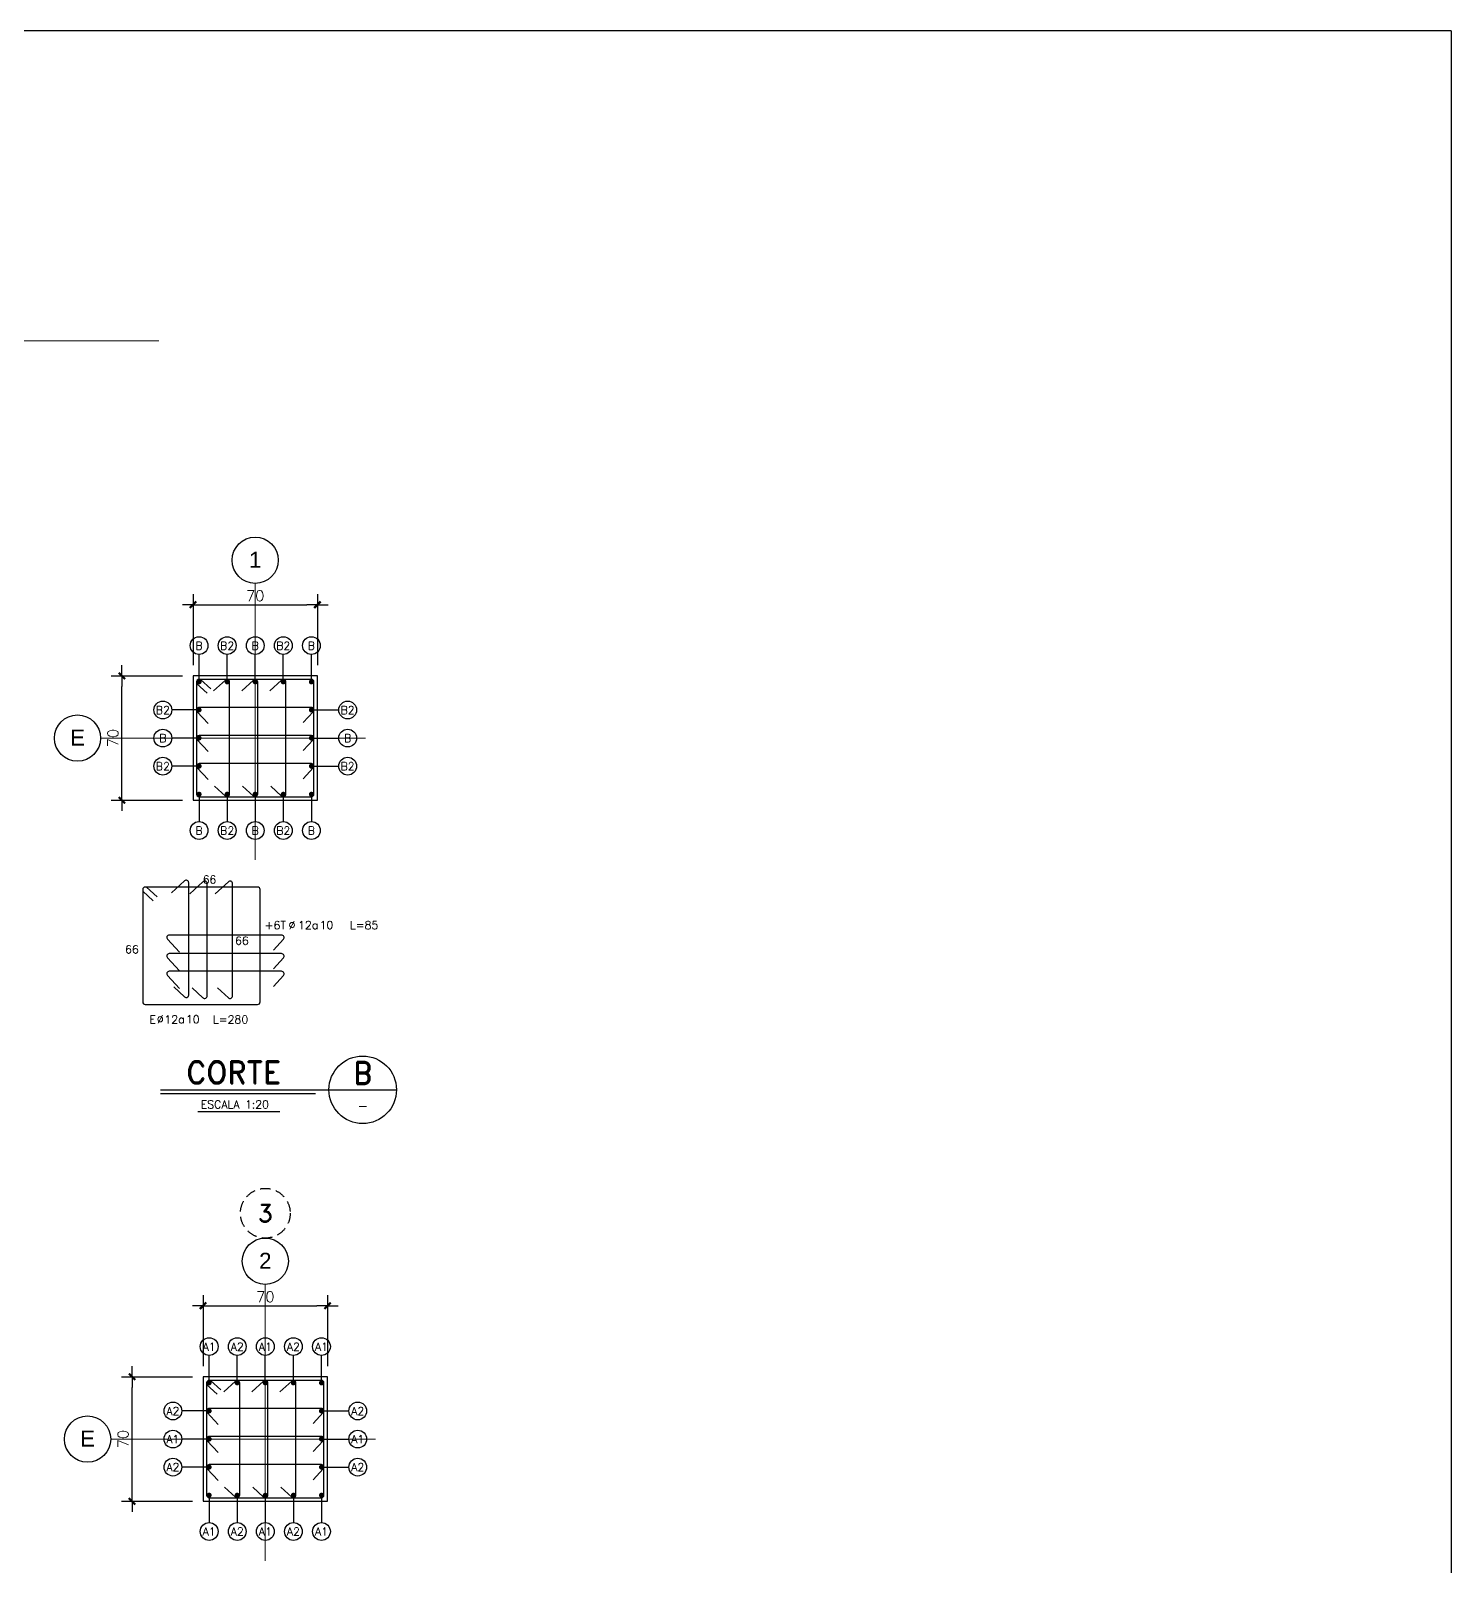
# Model space of a CAD drawing. Extents: x -9696 to 17719, y -11558 to 16829.
# Drawn here: x 3689 to 5687, y 1964 to 4123 of the extents above; entities that cross this region are included whole.
import ezdxf
from ezdxf.enums import TextEntityAlignment as Align

# ---------------------------------------------------------------- set-up
doc = ezdxf.new("R2010")
doc.units = 0
doc.header["$LTSCALE"] = 30
doc.header["$MEASUREMENT"] = 0
doc.linetypes.add("EJEE-E'$0$DASHED", pattern=[0.75, 0.5, -0.25])
doc.layers.get('0').update_dxf_attribs({"linetype": 'CONTINUOUS'})
for name, color, linetype in [("EJEE-E'$0$RL-CORTES", 5, 'CONTINUOUS'), ("EJEE-E'$0$RLA-CORTES", 5, 'CONTINUOUS'), ("EJEE-E'$0$RLA-FE", 7, 'CONTINUOUS'), ('RLA-FORMATO', 7, 'CONTINUOUS')]:
    doc.layers.add(name, color=color, linetype=linetype)
doc.layers.add("EJEE-E'$0$RLA-EJE", color=3, linetype='CONTINUOUS', lineweight=25)
doc.layers.add("EJEE-E'$0$RLA-NIVEL-1", color=1, linetype='CONTINUOUS', lineweight=9)
doc.styles.add("EJEE-E'$0$Arial_1", font='arial.ttf', dxfattribs={"height": 22.5})
doc.styles.add("EJEE-E'$0$RomanD", font='romand.shx', dxfattribs={"height": 31.5})
doc.styles.add("EJEE-E'$0$RomanS", font='romans.shx', dxfattribs={"height": 11.25})
doc.styles.add("EJEE-E'$0$SIETE50", font='ROMAND.SHX', dxfattribs={"height": 31.5})
doc.dimstyles.new("EJEE-E'$0$ING20", dxfattribs={"dimscale": 50, "dimtxt": 0.27, "dimasz": 0.3, "dimexe": 0.2, "dimexo": 1, "dimgap": 0.1, "dimtad": 1, "dimlfac": 0.4, "dimzin": 12, "dimdsep": 46, "dimtxsty": "EJEE-E'$0$RomanS", "dimblk1": "EJEE-E'$0$TICK1", "dimblk2": "EJEE-E'$0$TICK1", "dimsah": 1, "dimcen": 0.09, "dimse1": 1, "dimse2": 1, "dimclrd": 2, "dimclre": 4, "dimclrt": 3, "dimadec": 0, "dimazin": 0, "dimtfac": 1, "dimtix": 1, "dimtmove": 2, "dimatfit": 3, "dimldrblk": "EJEE-E'$0$TICK1", "dimfxl": 1, "dimtolj": 1, "dimtzin": 12, "dimarcsym": 0})

# ---------------------------------------------------------------- blocks, each defined once
blk = doc.blocks.new("EJEE-E'$0$TICK1")
at = {"color": 2}
for points in [[(0, 0), (-1, 0)], [(0, 0), (1, 0)]]:
    blk.add_lwpolyline(points, dxfattribs=at)
at = {"color": 2, "const_width": 0.2}
blk.add_lwpolyline([(-0.3, -0.3), (0.3, 0.3)], dxfattribs=at)
blk = doc.blocks.new('*D42')
at = {"layer": "EJEE-E'$0$RLA-CORTES", "color": 2, "lineweight": -2, "transparency": 16777216}
blk.add_line((-100, 15), (-100, 160), dxfattribs=at)
at = {"layer": "EJEE-E'$0$RLA-CORTES", "color": 2, "lineweight": -2, "transparency": 16777216, "xscale": 15, "yscale": 15, "zscale": 15}
for p, rotation in [((-100, 175), 90), ((-100, 0), 270)]:
    blk.add_blockref("EJEE-E'$0$TICK1", p, dxfattribs=dict(at, rotation=rotation))
at = {"layer": "EJEE-E'$0$RLA-CORTES", "color": 3, "transparency": 16777216, "insert": (-112.6, 87.5), "char_height": 15, "attachment_point": 5, "rotation": 90, "style": "EJEE-E'$0$RomanS"}
blk.add_mtext('\\A1;70', dxfattribs=at)
blk = doc.blocks.new('*D43')
at = {"layer": "EJEE-E'$0$RLA-CORTES", "color": 2, "lineweight": -2, "transparency": 16777216}
blk.add_line((15, 275), (160, 275), dxfattribs=at)
at = {"layer": "EJEE-E'$0$RLA-CORTES", "color": 2, "lineweight": -2, "transparency": 16777216, "xscale": 15, "yscale": 15, "zscale": 15, "rotation": 180}
blk.add_blockref("EJEE-E'$0$TICK1", (0, 275), dxfattribs=at)
at = {"layer": "EJEE-E'$0$RLA-CORTES", "color": 2, "lineweight": -2, "transparency": 16777216, "xscale": 15, "yscale": 15, "zscale": 15}
blk.add_blockref("EJEE-E'$0$TICK1", (175, 275), dxfattribs=at)
at = {"layer": "EJEE-E'$0$RLA-CORTES", "color": 3, "transparency": 16777216, "insert": (87.5, 287.6), "char_height": 15, "attachment_point": 5, "style": "EJEE-E'$0$RomanS"}
blk.add_mtext('\\A1;70', dxfattribs=at)
blk = doc.blocks.new('*U48')
at = {"color": 2}
for p, q in [((5, 164.3), (19.8, 150.8)), ((10.3, 170), (25.1, 156.5))]:
    blk.add_line(p, q, dxfattribs=at)
at = {"layer": "EJEE-E'$0$RLA-CORTES", "color": 2}
for p, q in [((5, 166.5), (5, 8.5)), ((166.5, 170), (8.5, 170)), ((170, 8.5), (170, 166.5)), ((8.5, 5), (166.5, 5))]:
    blk.add_line(p, q, dxfattribs=at)
for centre, start, end in [((8.5, 166.5), 90, 180), ((166.5, 166.5), 0, 90), ((8.5, 8.5), 180, 270), ((166.5, 8.5), 270, 0)]:
    blk.add_arc(centre, 3.5, start, end, dxfattribs=at)
blk = doc.blocks.new('*U53')
at = {"layer": "EJEE-E'$0$RL-CORTES", "color": 1}
blk.add_lwpolyline([(0, 0), (0, 19.2), (0, 38.5)], dxfattribs=at)
at = {"layer": "EJEE-E'$0$RL-CORTES", "color": 2, "const_width": 3.5}
blk.add_lwpolyline([(-1.8, 0, 1), (1.8, 0, 1)], format="xyb", close=True, dxfattribs=at)
at = {"layer": "EJEE-E'$0$RL-CORTES", "color": 2}
blk.add_circle((0, 51), 12.5, dxfattribs=at)
at = {"layer": "EJEE-E'$0$RL-CORTES", "color": 9, "style": "EJEE-E'$0$RomanS", "flags": 12}
blk.add_attdef('LIN_FE', text='', height=11.2, rotation=180, dxfattribs=at).set_placement((0, 56.8), align=Align.CENTER)
blk = doc.blocks.new("EJEE-E'$0$L")
at = {"layer": "EJEE-E'$0$RL-CORTES", "color": 1}
blk.add_lwpolyline([(0, 0), (0, 19.2), (0, 38.5)], dxfattribs=at)
at = {"layer": "EJEE-E'$0$RL-CORTES", "color": 2, "const_width": 3.5}
blk.add_lwpolyline([(-1.8, 0, 1), (1.8, 0, 1)], format="xyb", close=True, dxfattribs=at)
at = {"layer": "EJEE-E'$0$RL-CORTES", "color": 2}
blk.add_circle((0, 51), 12.5, dxfattribs=at)
at = {"layer": "EJEE-E'$0$RL-CORTES", "color": 9, "style": "EJEE-E'$0$RomanS", "flags": 12}
blk.add_attdef('LIN_FE', text='', height=11.2, dxfattribs=at).set_placement((0, 45.2), align=Align.CENTER)
blk = doc.blocks.new('*U54')
at = {"layer": "EJEE-E'$0$RL-CORTES", "color": 1}
blk.add_lwpolyline([(0, 0), (0, 19.2), (0, 38.5)], dxfattribs=at)
at = {"layer": "EJEE-E'$0$RL-CORTES", "color": 2, "const_width": 3.5}
blk.add_lwpolyline([(-1.8, 0, 1), (1.8, 0, 1)], format="xyb", close=True, dxfattribs=at)
at = {"layer": "EJEE-E'$0$RL-CORTES", "color": 2}
blk.add_circle((0, 51), 12.5, dxfattribs=at)
at = {"layer": "EJEE-E'$0$RL-CORTES", "color": 9, "style": "EJEE-E'$0$RomanS", "flags": 12}
blk.add_attdef('LIN_FE', text='', height=11.2, rotation=90, dxfattribs=at).set_placement((5.8, 51), align=Align.CENTER)
blk = doc.blocks.new('*U55')
at = {"layer": "EJEE-E'$0$RL-CORTES", "color": 1}
blk.add_lwpolyline([(0, 0), (0, 19.2), (0, 38.5)], dxfattribs=at)
at = {"layer": "EJEE-E'$0$RL-CORTES", "color": 2, "const_width": 3.5}
blk.add_lwpolyline([(-1.8, 0, 1), (1.8, 0, 1)], format="xyb", close=True, dxfattribs=at)
at = {"layer": "EJEE-E'$0$RL-CORTES", "color": 2}
blk.add_circle((0, 51), 12.5, dxfattribs=at)
at = {"layer": "EJEE-E'$0$RL-CORTES", "color": 9, "style": "EJEE-E'$0$RomanS", "flags": 12}
blk.add_attdef('LIN_FE', text='', height=11.2, rotation=270, dxfattribs=at).set_placement((-5.8, 51), align=Align.CENTER)
blk = doc.blocks.new('*U58')
at = {"layer": "EJEE-E'$0$RLA-CORTES", "color": 2}
for p, q in [((-2.4, 160.6), (-19, 145.4)), ((3.5, 0), (3.5, 158)), ((-17.7, 11.5), (-2.4, -2.6))]:
    blk.add_line(p, q, dxfattribs=at)
for centre, start, end in [((0, 158), 0, 132.4703), ((0, 0), 227.5297, 0)]:
    blk.add_arc(centre, 3.5, start, end, dxfattribs=at)
blk = doc.blocks.new('*U59')
at = {"layer": "EJEE-E'$0$RLA-CORTES", "color": 2}
for p, q in [((0, 3.5), (-158, 3.5)), ((-160.6, -2.4), (-145.4, -19)), ((-11.5, -17.7), (2.6, -2.4))]:
    blk.add_line(p, q, dxfattribs=at)
for centre, start, end in [((-158, 0), 90, 222.4703), ((0, 0), 317.5297, 90)]:
    blk.add_arc(centre, 3.5, start, end, dxfattribs=at)
blk = doc.blocks.new("EJEE-E'$0$TITULO_CORTE")
at = {"layer": "EJEE-E'$0$RLA-CORTES", "color": 6}
for p, q in [((-45.8, -250), (286.2, -250)), ((-45.8, -255), (172.2, -255))]:
    blk.add_line(p, q, dxfattribs=at)
at = {"layer": "EJEE-E'$0$RLA-CORTES", "color": 3}
blk.add_line((6.6, -280.5), (122.1, -280.5), dxfattribs=at)
blk.add_circle((238.7, -250), 47.5, dxfattribs=at)
at = {"layer": "EJEE-E'$0$RLA-CORTES", "color": 6, "style": "EJEE-E'$0$SIETE50"}
blk.add_text('CORTE', height=31.5, dxfattribs=at).set_placement((-9.6, -241.4))
at = {"layer": "EJEE-E'$0$RLA-CORTES", "color": 6, "style": "EJEE-E'$0$SIETE50", "flags": 12}
blk.add_attdef('CORTE', text='', height=31.5, dxfattribs=at).set_placement((238.8, -226.4), align=Align.MIDDLE_CENTER)
at = {"layer": "EJEE-E'$0$RLA-CORTES", "color": 3, "style": "EJEE-E'$0$RomanS", "flags": 12}
blk.add_attdef('ESCALA', (10.9, -276.3), '', height=11.2, dxfattribs=at)
blk.add_attdef('PLANO', text='', height=13, dxfattribs=at).set_placement((238.9, -272.8), align=Align.MIDDLE)
blk = doc.blocks.new('*U46')
for p, q in [((5, 29.3), (19.8, 15.8)), ((10.3, 35), (25.1, 21.5))]:
    blk.add_line(p, q)
at = {"layer": "EJEE-E'$0$RLA-CORTES", "color": 0}
for p, q in [((5, 31.5), (5, -126.5)), ((166.5, 35), (8.5, 35)), ((170, -126.5), (170, 31.5)), ((8.5, -130), (166.5, -130))]:
    blk.add_line(p, q, dxfattribs=at)
for centre, start, end in [((8.5, 31.5), 90, 180), ((166.5, 31.5), 0, 90), ((8.5, -126.5), 180, 270), ((166.5, -126.5), 270, 0)]:
    blk.add_arc(centre, 3.5, start, end, dxfattribs=at)
at = {"layer": "EJEE-E'$0$RLA-FE", "color": 3, "style": "EJEE-E'$0$RomanS"}
for tag, flags, p in [('PARCIAL1', 8, (98.8, 40)), ('DIAM', 12, (45, -156.8))]:
    blk.add_attdef(tag, text='', height=11.2, dxfattribs=dict(at, flags=flags)).set_placement(p, align=Align.CENTER)
at = {"layer": "EJEE-E'$0$RLA-FE", "color": 3, "style": "EJEE-E'$0$RomanS", "flags": 8}
for tag, p in [('PARCIAL2', (-0.6, -58.1)), ('ESTRIBO', (23.5, -156.8))]:
    blk.add_attdef(tag, text='', height=11.2, dxfattribs=at).set_placement(p, align=Align.RIGHT)
at = {"layer": "EJEE-E'$0$RLA-FE", "color": 3, "style": "EJEE-E'$0$RomanS"}
for tag, p, flags in [('PHI', (24.7, -156.5), 12), ('A', (54.8, -156.5), 12), ('ESP', (65.7, -156.5), 12), ('TEXTO_FE1', (103.6, -156.8), 8), ('TIPO', (99.4, -210.2), 13), ('CORTE', (85.6, -229.2), 13), ('NUM', (93.5, -248.9), 13)]:
    blk.add_attdef(tag, p, '', height=11.2, dxfattribs=dict(at, flags=flags))
blk = doc.blocks.new('*U60')
at = {"layer": "EJEE-E'$0$RLA-CORTES", "color": 0}
for p, q in [((-2.4, 25.2), (-20.8, 8.3)), ((3.5, -135.4), (3.5, 22.6)), ((-17.7, -123.9), (-2.4, -138))]:
    blk.add_line(p, q, dxfattribs=at)
for centre, start, end in [((0, 22.6), 0, 132.4703), ((0, -135.4), 227.5297, 0)]:
    blk.add_arc(centre, 3.5, start, end, dxfattribs=at)
at = {"layer": "EJEE-E'$0$RLA-CORTES", "color": 3, "style": "EJEE-E'$0$RomanS", "flags": 12}
blk.add_attdef('ALT', text='', height=11.2, dxfattribs=at).set_placement((226.2, -215), align=Align.CENTER)
at = {"layer": "EJEE-E'$0$RLA-FE", "color": 3, "style": "EJEE-E'$0$RomanS", "flags": 8}
blk.add_attdef('TRABA', text='', height=11.2, dxfattribs=at).set_placement((78.5, -41.5), align=Align.RIGHT)
at = {"layer": "EJEE-E'$0$RLA-FE", "color": 3, "style": "EJEE-E'$0$RomanS"}
for tag, p, flags in [('PHI', (82.4, -41.3), 12), ('A', (115.1, -41.3), 12), ('ESP', (126, -41.3), 12), ('TEXTO_FE1', (168.6, -41.5), 8), ('PARCIAL1', (7, -63.4), 8), ('TIPO', (209.9, -160.3), 13), ('CORTE', (196, -179.2), 13), ('NUM', (205.3, -198), 13)]:
    blk.add_attdef(tag, p, '', height=11.2, dxfattribs=dict(at, flags=flags))
at = {"layer": "EJEE-E'$0$RLA-FE", "color": 3, "style": "EJEE-E'$0$RomanS", "flags": 12}
blk.add_attdef('DIAM', text='', height=11.2, dxfattribs=at).set_placement((105.3, -41.5), align=Align.CENTER)
blk = doc.blocks.new('*U61')
at = {"layer": "EJEE-E'$0$RLA-CORTES", "color": 0}
for p, q in [((-81.6, -58.8), (-64.7, -77.2)), ((79, -52.9), (-79, -52.9)), ((67.5, -74.1), (81.6, -58.8))]:
    blk.add_line(p, q, dxfattribs=at)
for centre, start, end in [((-79, -56.4), 90, 222.4703), ((79, -56.4), 317.5297, 90)]:
    blk.add_arc(centre, 3.5, start, end, dxfattribs=at)
at = {"layer": "EJEE-E'$0$RLA-CORTES", "color": 3, "style": "EJEE-E'$0$RomanS", "flags": 12}
blk.add_attdef('ALT', text='', height=11.2, dxfattribs=at).set_placement((226.2, -215), align=Align.CENTER)
at = {"layer": "EJEE-E'$0$RLA-FE", "color": 3, "style": "EJEE-E'$0$RomanS", "flags": 13}
for tag, p in [('TIPO', (209.9, -160.3)), ('CORTE', (196, -179.2)), ('NUM', (205.3, -198))]:
    blk.add_attdef(tag, p, '', height=11.2, dxfattribs=at)
blk = doc.blocks.new('*U70')
at = {"layer": "EJEE-E'$0$RLA-CORTES", "color": 0}
for p, q in [((-2.4, 25.2), (-20.8, 8.3)), ((3.5, -135.4), (3.5, 22.6)), ((-17.7, -123.9), (-2.4, -138))]:
    blk.add_line(p, q, dxfattribs=at)
for centre, start, end in [((0, 22.6), 0, 132.4703), ((0, -135.4), 227.5297, 0)]:
    blk.add_arc(centre, 3.5, start, end, dxfattribs=at)
at = {"layer": "EJEE-E'$0$RLA-CORTES", "color": 3, "style": "EJEE-E'$0$RomanS", "flags": 12}
blk.add_attdef('ALT', text='', height=11.2, dxfattribs=at).set_placement((226.2, -215), align=Align.CENTER)
at = {"layer": "EJEE-E'$0$RLA-FE", "color": 3, "style": "EJEE-E'$0$RomanS", "flags": 13}
for tag, p in [('TIPO', (209.9, -160.3)), ('CORTE', (196, -179.2)), ('NUM', (205.3, -198))]:
    blk.add_attdef(tag, p, '', height=11.2, dxfattribs=at)
blk = doc.blocks.new("EJEE-E'$0$Grid - RLE-EJE-192293-EJE E-E_")
at = {"layer": "EJEE-E'$0$RLA-EJE"}
blk.add_circle((369.1, 1495.5), 32.5, dxfattribs=at)
blk = doc.blocks.new("EJEE-E'$0$eje-2")
at = {"color": 3, "linetype": "EJEE-E'$0$DASHED"}
blk.add_circle((0, 0), 35, dxfattribs=at)
at = {"color": 5, "linetype": 'Continuous', "style": "EJEE-E'$0$RomanD"}
blk.add_attdef('0', text='', height=25, dxfattribs=at).set_placement((0.2, 0), align=Align.MIDDLE)
blk = doc.blocks.new('*U41')
at = {"layer": "EJEE-E'$0$RLA-CORTES", "color": 1}
for p, q in [((0, 290), (0, 190)), ((175, 290), (175, 190)), ((-115, 175), (-15, 175)), ((-115, 0), (-15, 0))]:
    blk.add_line(p, q, dxfattribs=at)
at = {"layer": "EJEE-E'$0$RLA-CORTES"}
for p, q in [((175, 175), (0, 175)), ((0, 175), (0, 0)), ((175, 0), (175, 175)), ((0, 0), (175, 0))]:
    blk.add_line(p, q, dxfattribs=at)
dim = blk.add_linear_dim(base=(175, 275), p1=(0, 275), p2=(175, 275), dimstyle="EJEE-E'$0$ING20", dxfattribs=at)
dim.commit()
dim.dimension.update_dxf_attribs({"geometry": '*D43', "text_midpoint": (87.5, 287.569)})
dim = blk.add_linear_dim(base=(-100, 175), p1=(-100, 0), p2=(-100, 175), angle=90, dimstyle="EJEE-E'$0$ING20", dxfattribs=at)
dim.commit()
dim.dimension.update_dxf_attribs({"geometry": '*D42', "text_midpoint": (-112.569, 87.5)})
blk = doc.blocks.new("EJEE-E'")
at = {"layer": "EJEE-E'$0$RLA-NIVEL-1"}
for p, q in [((1363, 1183), (2043.94, 1183)), ((2179.55, 842.1), (2179.55, 453.43)), ((1962.05, 624.6), (2334.46, 624.6)), ((2193.73, -143.65), (2193.73, -532.32)), ((1976.23, -361.15), (2348.65, -361.15))]:
    blk.add_line(p, q, dxfattribs=at)
at = {"layer": "EJEE-E'$0$RLA-CORTES"}
for name, p in [('*U41', (2092.05, 537.1)), ('*U48', (2092.05, 537.1)), ('*U48', (2106.23, -448.65)), ('*U41', (2106.23, -448.65))]:
    blk.add_blockref(name, p, dxfattribs=at)
ref = blk.add_blockref("EJEE-E'$0$TITULO_CORTE", (2092.05, 380), dxfattribs=at)
ref.add_attrib('ESCALA', 'ESCALA 1:20', (2102.93, 103.75), dxfattribs={"color": 3, "height": 11.25, "style": "EJEE-E'$0$RomanS"})
ref.add_attrib('CORTE', 'B', dxfattribs={"color": 6, "height": 31.5, "style": "EJEE-E'$0$SIETE50"}).set_placement((2330.84, 153.6), align=Align.MIDDLE_CENTER)
ref.add_attrib('PLANO', '-', dxfattribs={"color": 3, "height": 13, "style": "EJEE-E'$0$RomanS"}).set_placement((2330.91, 107.21), align=Align.MIDDLE)
at = {"layer": "EJEE-E'$0$RLA-EJE"}
for p in [(1810.44, -620.9), (1560.44, -870.9), (1824.62, -1606.65), (1574.62, -1856.65)]:
    blk.add_blockref("EJEE-E'$0$Grid - RLE-EJE-192293-EJE E-E_", p, dxfattribs=at)
blk.add_blockref("EJEE-E'$0$eje-2", (2193.73, -43.65), dxfattribs=at).add_auto_attribs({'0': '3'})
at = {"layer": "EJEE-E'$0$RLA-FE"}
ref = blk.add_blockref("EJEE-E'$0$L", (2100.55, 703.6), dxfattribs=at)
ref.add_attrib('LIN_FE', 'B', dxfattribs={"layer": "EJEE-E'$0$RL-CORTES", "color": 9, "height": 11.25, "style": "EJEE-E'$0$RomanS"}).set_placement((2100.53, 748.84), align=Align.CENTER)
ref = blk.add_blockref("EJEE-E'$0$L", (2140.05, 703.6), dxfattribs=at)
ref.add_attrib('LIN_FE', 'B2', dxfattribs={"layer": "EJEE-E'$0$RL-CORTES", "color": 9, "height": 11.25, "style": "EJEE-E'$0$RomanS"}).set_placement((2140.03, 748.84), align=Align.CENTER)
ref = blk.add_blockref("EJEE-E'$0$L", (2179.55, 703.6), dxfattribs=at)
ref.add_attrib('LIN_FE', 'B', dxfattribs={"layer": "EJEE-E'$0$RL-CORTES", "color": 9, "height": 11.25, "style": "EJEE-E'$0$RomanS"}).set_placement((2179.53, 748.84), align=Align.CENTER)
ref = blk.add_blockref("EJEE-E'$0$L", (2219.05, 703.6), dxfattribs=at)
ref.add_attrib('LIN_FE', 'B2', dxfattribs={"layer": "EJEE-E'$0$RL-CORTES", "color": 9, "height": 11.25, "style": "EJEE-E'$0$RomanS"}).set_placement((2219.03, 748.84), align=Align.CENTER)
ref = blk.add_blockref("EJEE-E'$0$L", (2258.55, 703.6), dxfattribs=at)
ref.add_attrib('LIN_FE', 'B', dxfattribs={"layer": "EJEE-E'$0$RL-CORTES", "color": 9, "height": 11.25, "style": "EJEE-E'$0$RomanS"}).set_placement((2258.53, 748.84), align=Align.CENTER)
ref = blk.add_blockref("EJEE-E'$0$L", (2114.73, -282.15), dxfattribs=at)
ref.add_attrib('LIN_FE', 'A1', dxfattribs={"layer": "EJEE-E'$0$RL-CORTES", "color": 9, "height": 11.25, "style": "EJEE-E'$0$RomanS"}).set_placement((2114.71, -236.91), align=Align.CENTER)
ref = blk.add_blockref("EJEE-E'$0$L", (2154.23, -282.15), dxfattribs=at)
ref.add_attrib('LIN_FE', 'A2', dxfattribs={"layer": "EJEE-E'$0$RL-CORTES", "color": 9, "height": 11.25, "style": "EJEE-E'$0$RomanS"}).set_placement((2154.21, -236.91), align=Align.CENTER)
ref = blk.add_blockref("EJEE-E'$0$L", (2193.73, -282.15), dxfattribs=at)
ref.add_attrib('LIN_FE', 'A1', dxfattribs={"layer": "EJEE-E'$0$RL-CORTES", "color": 9, "height": 11.25, "style": "EJEE-E'$0$RomanS"}).set_placement((2193.71, -236.91), align=Align.CENTER)
ref = blk.add_blockref("EJEE-E'$0$L", (2233.23, -282.15), dxfattribs=at)
ref.add_attrib('LIN_FE', 'A2', dxfattribs={"layer": "EJEE-E'$0$RL-CORTES", "color": 9, "height": 11.25, "style": "EJEE-E'$0$RomanS"}).set_placement((2233.21, -236.91), align=Align.CENTER)
ref = blk.add_blockref("EJEE-E'$0$L", (2272.73, -282.15), dxfattribs=at)
ref.add_attrib('LIN_FE', 'A1', dxfattribs={"layer": "EJEE-E'$0$RL-CORTES", "color": 9, "height": 11.25, "style": "EJEE-E'$0$RomanS"}).set_placement((2272.71, -236.91), align=Align.CENTER)
for name, p in [('*U59', (2258.55, 664.1)), ('*U59', (2258.55, 624.6)), ('*U59', (2258.55, 585.1)), ('*U58', (2140.05, 545.6)), ('*U58', (2179.55, 545.6)), ('*U58', (2219.05, 545.6)), ('*U70', (2082.55, 398.56)), ('*U70', (2108.45, 397.37)), ('*U61', (2137.61, 400.53)), ('*U61', (2137.61, 374.39)), ('*U61', (2137.61, 349.49)), ('*U59', (2272.73, -321.65)), ('*U59', (2272.73, -361.15)), ('*U59', (2272.73, -400.65)), ('*U58', (2154.23, -440.15)), ('*U58', (2193.73, -440.15)), ('*U58', (2233.23, -440.15))]:
    blk.add_blockref(name, p, dxfattribs=at)
ref = blk.add_blockref('*U60', (2144.11, 397.37), dxfattribs=at)
ref.add_attrib('DIAM', '12', dxfattribs={"color": 3, "height": 11.25, "style": "EJEE-E'$0$RomanS"}).set_placement((2249.45, 355.85), align=Align.CENTER)
ref.add_attrib('TRABA', '+6T', dxfattribs={"color": 3, "height": 11.25, "style": "EJEE-E'$0$RomanS"}).set_placement((2222.63, 355.85), align=Align.RIGHT)
ref.add_attrib('TEXTO_FE1', 'L=85', (2312.66, 355.85), dxfattribs={"color": 3, "height": 11.25, "style": "EJEE-E'$0$RomanS"})
ref.add_attrib('PHI', '%%C', (2226.53, 356.07), dxfattribs={"color": 3, "height": 11.25, "style": "EJEE-E'$0$RomanS"})
ref.add_attrib('A', 'a', (2259.24, 356.07), dxfattribs={"color": 3, "height": 11.25, "style": "EJEE-E'$0$RomanS"})
ref.add_attrib('ESP', '10', (2270.1, 356.07), dxfattribs={"color": 3, "height": 11.25, "style": "EJEE-E'$0$RomanS"})
ref.add_attrib('PARCIAL1', '66', (2151.13, 334.01), dxfattribs={"color": 3, "height": 11.25, "style": "EJEE-E'$0$RomanS"})
ref = blk.add_blockref('*U46', (2016.37, 380), dxfattribs=at)
ref.add_attrib('DIAM', '12', dxfattribs={"color": 3, "height": 11.25, "style": "EJEE-E'$0$RomanS"}).set_placement((2061.39, 223.24), align=Align.CENTER)
ref.add_attrib('ESTRIBO', 'E', dxfattribs={"color": 3, "height": 11.25, "style": "EJEE-E'$0$RomanS"}).set_placement((2039.9, 223.24), align=Align.RIGHT)
ref.add_attrib('TEXTO_FE1', 'L=280', (2119.97, 223.24), dxfattribs={"color": 3, "height": 11.25, "style": "EJEE-E'$0$RomanS"})
ref.add_attrib('PHI', '%%C', (2041.09, 223.46), dxfattribs={"color": 3, "height": 11.25, "style": "EJEE-E'$0$RomanS"})
ref.add_attrib('A', 'a', (2071.18, 223.46), dxfattribs={"color": 3, "height": 11.25, "style": "EJEE-E'$0$RomanS"})
ref.add_attrib('ESP', '10', (2082.04, 223.46), dxfattribs={"color": 3, "height": 11.25, "style": "EJEE-E'$0$RomanS"})
ref.add_attrib('PARCIAL1', '66', dxfattribs={"color": 3, "height": 11.25, "style": "EJEE-E'$0$RomanS"}).set_placement((2115.2, 419.99), align=Align.CENTER)
ref.add_attrib('PARCIAL2', '66', dxfattribs={"color": 3, "height": 11.25, "style": "EJEE-E'$0$RomanS"}).set_placement((2015.76, 321.86), align=Align.RIGHT)
ref = blk.add_blockref('*U55', (2100.55, 664.1), dxfattribs=dict(at, rotation=90))
ref.add_attrib('LIN_FE', 'B2', dxfattribs={"layer": "EJEE-E'$0$RL-CORTES", "color": 9, "height": 11.25, "style": "EJEE-E'$0$RomanS"}).set_placement((2049.53, 658.34), align=Align.CENTER)
ref = blk.add_blockref('*U55', (2100.55, 624.6), dxfattribs=dict(at, rotation=90))
ref.add_attrib('LIN_FE', 'B', dxfattribs={"layer": "EJEE-E'$0$RL-CORTES", "color": 9, "height": 11.25, "style": "EJEE-E'$0$RomanS"}).set_placement((2049.53, 618.84), align=Align.CENTER)
ref = blk.add_blockref('*U55', (2100.55, 585.1), dxfattribs=dict(at, rotation=90))
ref.add_attrib('LIN_FE', 'B2', dxfattribs={"layer": "EJEE-E'$0$RL-CORTES", "color": 9, "height": 11.25, "style": "EJEE-E'$0$RomanS"}).set_placement((2049.53, 579.34), align=Align.CENTER)
ref = blk.add_blockref('*U55', (2114.73, -321.65), dxfattribs=dict(at, rotation=90))
ref.add_attrib('LIN_FE', 'A2', dxfattribs={"layer": "EJEE-E'$0$RL-CORTES", "color": 9, "height": 11.25, "style": "EJEE-E'$0$RomanS"}).set_placement((2063.71, -327.41), align=Align.CENTER)
ref = blk.add_blockref('*U55', (2114.73, -361.15), dxfattribs=dict(at, rotation=90))
ref.add_attrib('LIN_FE', 'A1', dxfattribs={"layer": "EJEE-E'$0$RL-CORTES", "color": 9, "height": 11.25, "style": "EJEE-E'$0$RomanS"}).set_placement((2063.71, -366.91), align=Align.CENTER)
ref = blk.add_blockref('*U55', (2114.73, -400.65), dxfattribs=dict(at, rotation=90))
ref.add_attrib('LIN_FE', 'A2', dxfattribs={"layer": "EJEE-E'$0$RL-CORTES", "color": 9, "height": 11.25, "style": "EJEE-E'$0$RomanS"}).set_placement((2063.71, -406.41), align=Align.CENTER)
ref = blk.add_blockref('*U54', (2258.55, 664.1), dxfattribs=dict(at, rotation=270))
ref.add_attrib('LIN_FE', 'B2', dxfattribs={"layer": "EJEE-E'$0$RL-CORTES", "color": 9, "height": 11.25, "style": "EJEE-E'$0$RomanS"}).set_placement((2309.53, 658.34), align=Align.CENTER)
ref = blk.add_blockref('*U54', (2258.55, 624.6), dxfattribs=dict(at, rotation=270))
ref.add_attrib('LIN_FE', 'B', dxfattribs={"layer": "EJEE-E'$0$RL-CORTES", "color": 9, "height": 11.25, "style": "EJEE-E'$0$RomanS"}).set_placement((2309.53, 618.84), align=Align.CENTER)
ref = blk.add_blockref('*U54', (2258.55, 585.1), dxfattribs=dict(at, rotation=270))
ref.add_attrib('LIN_FE', 'B2', dxfattribs={"layer": "EJEE-E'$0$RL-CORTES", "color": 9, "height": 11.25, "style": "EJEE-E'$0$RomanS"}).set_placement((2309.53, 579.34), align=Align.CENTER)
ref = blk.add_blockref('*U53', (2100.55, 545.6), dxfattribs=dict(at, rotation=180))
ref.add_attrib('LIN_FE', 'B', dxfattribs={"layer": "EJEE-E'$0$RL-CORTES", "color": 9, "height": 11.25, "style": "EJEE-E'$0$RomanS"}).set_placement((2100.53, 488.84), align=Align.CENTER)
ref = blk.add_blockref('*U53', (2140.05, 545.6), dxfattribs=dict(at, rotation=180))
ref.add_attrib('LIN_FE', 'B2', dxfattribs={"layer": "EJEE-E'$0$RL-CORTES", "color": 9, "height": 11.25, "style": "EJEE-E'$0$RomanS"}).set_placement((2140.03, 488.84), align=Align.CENTER)
ref = blk.add_blockref('*U53', (2179.55, 545.6), dxfattribs=dict(at, rotation=180))
ref.add_attrib('LIN_FE', 'B', dxfattribs={"layer": "EJEE-E'$0$RL-CORTES", "color": 9, "height": 11.25, "style": "EJEE-E'$0$RomanS"}).set_placement((2179.53, 488.84), align=Align.CENTER)
ref = blk.add_blockref('*U53', (2219.05, 545.6), dxfattribs=dict(at, rotation=180))
ref.add_attrib('LIN_FE', 'B2', dxfattribs={"layer": "EJEE-E'$0$RL-CORTES", "color": 9, "height": 11.25, "style": "EJEE-E'$0$RomanS"}).set_placement((2219.03, 488.84), align=Align.CENTER)
ref = blk.add_blockref('*U53', (2258.55, 545.6), dxfattribs=dict(at, rotation=180))
ref.add_attrib('LIN_FE', 'B', dxfattribs={"layer": "EJEE-E'$0$RL-CORTES", "color": 9, "height": 11.25, "style": "EJEE-E'$0$RomanS"}).set_placement((2258.53, 488.84), align=Align.CENTER)
ref = blk.add_blockref('*U54', (2272.73, -321.65), dxfattribs=dict(at, rotation=270))
ref.add_attrib('LIN_FE', 'A2', dxfattribs={"layer": "EJEE-E'$0$RL-CORTES", "color": 9, "height": 11.25, "style": "EJEE-E'$0$RomanS"}).set_placement((2323.71, -327.41), align=Align.CENTER)
ref = blk.add_blockref('*U54', (2272.73, -361.15), dxfattribs=dict(at, rotation=270))
ref.add_attrib('LIN_FE', 'A1', dxfattribs={"layer": "EJEE-E'$0$RL-CORTES", "color": 9, "height": 11.25, "style": "EJEE-E'$0$RomanS"}).set_placement((2323.71, -366.91), align=Align.CENTER)
ref = blk.add_blockref('*U54', (2272.73, -400.65), dxfattribs=dict(at, rotation=270))
ref.add_attrib('LIN_FE', 'A2', dxfattribs={"layer": "EJEE-E'$0$RL-CORTES", "color": 9, "height": 11.25, "style": "EJEE-E'$0$RomanS"}).set_placement((2323.71, -406.41), align=Align.CENTER)
ref = blk.add_blockref('*U53', (2114.73, -440.15), dxfattribs=dict(at, rotation=180))
ref.add_attrib('LIN_FE', 'A1', dxfattribs={"layer": "EJEE-E'$0$RL-CORTES", "color": 9, "height": 11.25, "style": "EJEE-E'$0$RomanS"}).set_placement((2114.71, -496.91), align=Align.CENTER)
ref = blk.add_blockref('*U53', (2154.23, -440.15), dxfattribs=dict(at, rotation=180))
ref.add_attrib('LIN_FE', 'A2', dxfattribs={"layer": "EJEE-E'$0$RL-CORTES", "color": 9, "height": 11.25, "style": "EJEE-E'$0$RomanS"}).set_placement((2154.21, -496.91), align=Align.CENTER)
ref = blk.add_blockref('*U53', (2193.73, -440.15), dxfattribs=dict(at, rotation=180))
ref.add_attrib('LIN_FE', 'A1', dxfattribs={"layer": "EJEE-E'$0$RL-CORTES", "color": 9, "height": 11.25, "style": "EJEE-E'$0$RomanS"}).set_placement((2193.71, -496.91), align=Align.CENTER)
ref = blk.add_blockref('*U53', (2233.23, -440.15), dxfattribs=dict(at, rotation=180))
ref.add_attrib('LIN_FE', 'A2', dxfattribs={"layer": "EJEE-E'$0$RL-CORTES", "color": 9, "height": 11.25, "style": "EJEE-E'$0$RomanS"}).set_placement((2233.21, -496.91), align=Align.CENTER)
ref = blk.add_blockref('*U53', (2272.73, -440.15), dxfattribs=dict(at, rotation=180))
ref.add_attrib('LIN_FE', 'A1', dxfattribs={"layer": "EJEE-E'$0$RL-CORTES", "color": 9, "height": 11.25, "style": "EJEE-E'$0$RomanS"}).set_placement((2272.71, -496.91), align=Align.CENTER)
at = {"layer": "EJEE-E'$0$RLA-EJE", "color": 5, "char_height": 22.5, "width": 20.9352, "attachment_point": 2, "line_spacing_factor": 0.941778, "style": "EJEE-E'$0$Arial_1"}
for s, insert in [('1', (2179.54, 886.55)), ('E', (1929.54, 636.55)), ('2', (2193.73, -99.2)), ('E', (1943.73, -349.2))]:
    blk.add_mtext(s, dxfattribs=dict(at, insert=insert))

msp = doc.modelspace()

# ---------------------------------------------------------------- linework, layer by layer
at = {"layer": 'RLA-FORMATO', "color": 6, "linetype": 'Continuous'}
for q in [(-58.1, 4123.1), (5686.9, 68.1)]:
    msp.add_line((5686.9, 4123.1), q, dxfattribs=at)

# ---------------------------------------------------------------- block references
msp.add_blockref("EJEE-E'", (1824.9, 2503.8))

doc.saveas('drawing.dxf')
